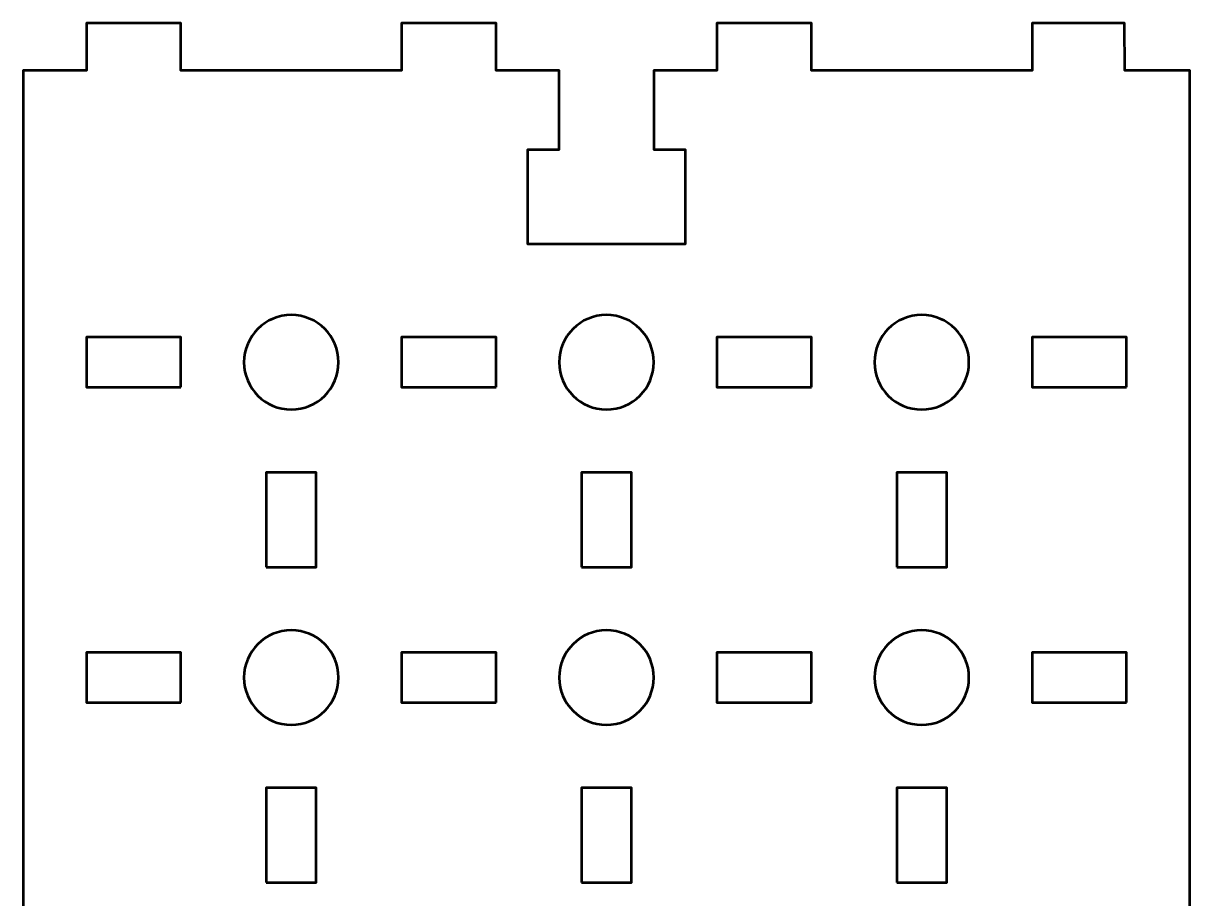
# Model space of a CAD drawing. Header units: centimetres. Extents: x -24.2 to 3.2, y -28.5 to 40.7.
# Drawn here: x -13.2 to -5.8, y 4.6 to 10.15 of the extents above; entities that cross this region are included whole.
import ezdxf

# ---------------------------------------------------------------- set-up
doc = ezdxf.new("R2010")
doc.units = ezdxf.units.CM
doc.header["$MEASUREMENT"] = 0
doc.layers.add('Layer 1', color=7, linetype='Continuous')

msp = doc.modelspace()

# ---------------------------------------------------------------- linework, layer by layer
at = {"layer": 'Layer 1', "color": 250, "lineweight": 53}
for points, knots in [([(-6.20006, 0.14999), (-6.20006, 0.14999), (-6.20006, 0.15), (-6.20006, 0.15), (-6.20006, 0.15), (-6.20006, 0.15), (-6.20006, -0.15), (-6.20006, -0.15), (-6.20006, -0.15), (-6.20006, -0.15), (-6.80006, -0.15), (-6.80006, -0.15), (-6.80006, -0.15), (-6.80006, -0.15), (-6.80006, 0.15), (-6.80006, 0.15), (-6.80006, 0.15), (-6.80006, 0.15), (-8.20006, 0.15), (-8.20006, 0.15), (-8.20006, 0.15), (-8.20006, 0.15), (-8.20006, -0.15), (-8.20006, -0.15), (-8.20006, -0.15), (-8.20006, -0.15), (-8.80006, -0.15), (-8.80006, -0.15), (-8.80006, -0.15), (-8.80006, -0.15), (-8.80006, 0.15), (-8.80006, 0.15), (-8.80006, 0.15), (-8.80006, 0.15), (-9.20006, 0.14999), (-9.20006, 0.14999), (-9.20006, 0.14999), (-9.20006, 0.14999), (-9.20006, 0.65), (-9.20006, 0.65), (-9.20006, 0.65), (-9.20006, 0.65), (-9.00006, 0.65001), (-9.00006, 0.65001), (-9.00006, 0.65001), (-9.00006, 0.65001), (-9.00006, 1.25), (-9.00006, 1.25), (-9.00006, 1.25), (-9.00006, 1.25), (-10.00005, 1.25), (-10.00005, 1.25), (-10.00005, 1.25), (-10.00005, 1.25), (-10.00005, 0.65001), (-10.00005, 0.65001), (-10.00005, 0.65001), (-10.00005, 0.65001), (-9.80005, 0.65), (-9.80005, 0.65), (-9.80005, 0.65), (-9.80005, 0.65), (-9.80005, 0.15), (-9.80005, 0.15), (-9.80005, 0.15), (-9.80005, 0.15), (-10.20005, 0.15), (-10.20005, 0.15), (-10.20005, 0.15), (-10.20005, 0.15), (-10.20005, -0.15), (-10.20005, -0.15), (-10.20005, -0.15), (-10.20005, -0.15), (-10.80005, -0.15), (-10.80005, -0.15), (-10.80005, -0.15), (-10.80005, -0.15), (-10.80005, 0.15), (-10.80005, 0.15), (-10.80005, 0.15), (-10.80005, 0.15), (-12.20005, 0.15), (-12.20005, 0.15), (-12.20005, 0.15), (-12.20005, 0.15), (-12.20005, -0.15), (-12.20005, -0.15), (-12.20005, -0.15), (-12.20005, -0.15), (-12.78755, -0.15), (-12.78755, -0.15), (-12.78755, -0.15), (-12.78755, -0.15), (-12.78792, 0.15), (-12.78792, 0.15), (-12.78792, 0.15), (-12.78792, 0.15), (-13.2, 0.15), (-13.2, 0.15), (-13.2, 0.15), (-13.2, 0.15), (-13.2, 9.85), (-13.2, 9.85), (-13.2, 9.85), (-13.2, 9.85), (-12.80005, 9.85001), (-12.80005, 9.85001), (-12.80005, 9.85001), (-12.80005, 9.85001), (-12.80005, 9.85), (-12.80005, 9.85), (-12.80005, 9.85), (-12.80005, 9.85), (-12.80005, 10.15), (-12.80005, 10.15), (-12.80005, 10.15), (-12.80005, 10.15), (-12.20005, 10.15), (-12.20005, 10.15), (-12.20005, 10.15), (-12.20005, 10.15), (-12.20005, 9.85), (-12.20005, 9.85), (-12.20005, 9.85), (-12.20005, 9.85), (-10.80005, 9.85), (-10.80005, 9.85), (-10.80005, 9.85), (-10.80005, 9.85), (-10.80005, 10.15), (-10.80005, 10.15), (-10.80005, 10.15), (-10.80005, 10.15), (-10.20005, 10.15), (-10.20005, 10.15), (-10.20005, 10.15), (-10.20005, 10.15), (-10.20005, 9.85), (-10.20005, 9.85), (-10.20005, 9.85), (-10.20005, 9.85), (-9.80005, 9.85001), (-9.80005, 9.85001), (-9.80005, 9.85001), (-9.80005, 9.85001), (-9.80005, 9.35), (-9.80005, 9.35), (-9.80005, 9.35), (-9.80005, 9.35), (-10.00005, 9.34999), (-10.00005, 9.34999), (-10.00005, 9.34999), (-10.00005, 9.34999), (-10.00005, 8.75), (-10.00005, 8.75), (-10.00005, 8.75), (-9.61672, 8.75), (-9.38339, 8.75), (-9.00006, 8.75), (-9.00006, 8.75), (-9.00006, 8.75), (-9.00006, 9.34999), (-9.00006, 9.34999), (-9.00006, 9.34999), (-9.00006, 9.34999), (-9.20006, 9.35), (-9.20006, 9.35), (-9.20006, 9.35), (-9.20006, 9.35), (-9.20006, 9.85), (-9.20006, 9.85), (-9.20006, 9.85), (-9.20006, 9.85), (-8.80006, 9.85), (-8.80006, 9.85), (-8.80006, 9.85), (-8.80006, 9.85), (-8.80006, 10.15), (-8.80006, 10.15), (-8.80006, 10.15), (-8.80006, 10.15), (-8.20006, 10.15), (-8.20006, 10.15), (-8.20006, 10.15), (-8.20006, 10.15), (-8.20006, 9.85), (-8.20006, 9.85), (-8.20006, 9.85), (-8.20006, 9.85), (-6.80006, 9.85), (-6.80006, 9.85), (-6.80006, 9.85), (-6.80006, 9.85), (-6.80006, 10.15), (-6.80006, 10.15), (-6.80006, 10.15), (-6.80006, 10.15), (-6.21256, 10.15), (-6.21256, 10.15), (-6.21256, 10.15), (-6.21256, 10.15), (-6.21218, 9.85), (-6.21218, 9.85), (-6.21218, 9.85), (-6.21218, 9.85), (-5.79992, 9.85), (-5.79992, 9.85), (-5.79992, 9.85), (-5.79992, 9.85), (-5.79992, 0.15), (-5.79992, 0.15), (-5.79992, 0.15), (-5.79992, 0.15), (-6.20006, 0.14999), (-6.20006, 0.14999)], [0, 0, 0, 0, 0.0185185, 0.0185185, 0.0185185, 0.0185185, 0.037037, 0.037037, 0.037037, 0.037037, 0.0555556, 0.0555556, 0.0555556, 0.0555556, 0.0740741, 0.0740741, 0.0740741, 0.0740741, 0.0925926, 0.0925926, 0.0925926, 0.0925926, 0.1111111, 0.1111111, 0.1111111, 0.1111111, 0.1296296, 0.1296296, 0.1296296, 0.1296296, 0.1481481, 0.1481481, 0.1481481, 0.1481481, 0.1666667, 0.1666667, 0.1666667, 0.1666667, 0.1851852, 0.1851852, 0.1851852, 0.1851852, 0.2037037, 0.2037037, 0.2037037, 0.2037037, 0.2222222, 0.2222222, 0.2222222, 0.2222222, 0.2407407, 0.2407407, 0.2407407, 0.2407407, 0.2592593, 0.2592593, 0.2592593, 0.2592593, 0.2777778, 0.2777778, 0.2777778, 0.2777778, 0.2962963, 0.2962963, 0.2962963, 0.2962963, 0.3148148, 0.3148148, 0.3148148, 0.3148148, 0.3333333, 0.3333333, 0.3333333, 0.3333333, 0.3518519, 0.3518519, 0.3518519, 0.3518519, 0.3703704, 0.3703704, 0.3703704, 0.3703704, 0.3888889, 0.3888889, 0.3888889, 0.3888889, 0.4074074, 0.4074074, 0.4074074, 0.4074074, 0.4259259, 0.4259259, 0.4259259, 0.4259259, 0.4444444, 0.4444444, 0.4444444, 0.4444444, 0.462963, 0.462963, 0.462963, 0.462963, 0.4814815, 0.4814815, 0.4814815, 0.4814815, 0.5, 0.5, 0.5, 0.5, 0.5185185, 0.5185185, 0.5185185, 0.5185185, 0.537037, 0.537037, 0.537037, 0.537037, 0.5555556, 0.5555556, 0.5555556, 0.5555556, 0.5740741, 0.5740741, 0.5740741, 0.5740741, 0.5925926, 0.5925926, 0.5925926, 0.5925926, 0.6111111, 0.6111111, 0.6111111, 0.6111111, 0.6296296, 0.6296296, 0.6296296, 0.6296296, 0.6481481, 0.6481481, 0.6481481, 0.6481481, 0.6666667, 0.6666667, 0.6666667, 0.6666667, 0.6851852, 0.6851852, 0.6851852, 0.6851852, 0.7037037, 0.7037037, 0.7037037, 0.7037037, 0.7222222, 0.7222222, 0.7222222, 0.7222222, 0.7407407, 0.7407407, 0.7407407, 0.7407407, 0.7592593, 0.7592593, 0.7592593, 0.7592593, 0.7777778, 0.7777778, 0.7777778, 0.7777778, 0.7962963, 0.7962963, 0.7962963, 0.7962963, 0.8148148, 0.8148148, 0.8148148, 0.8148148, 0.8333333, 0.8333333, 0.8333333, 0.8333333, 0.8518519, 0.8518519, 0.8518519, 0.8518519, 0.8703704, 0.8703704, 0.8703704, 0.8703704, 0.8888889, 0.8888889, 0.8888889, 0.8888889, 0.9074074, 0.9074074, 0.9074074, 0.9074074, 0.9259259, 0.9259259, 0.9259259, 0.9259259, 0.9444444, 0.9444444, 0.9444444, 0.9444444, 0.962963, 0.962963, 0.962963, 0.962963, 0.9814815, 0.9814815, 0.9814815, 0.9814815, 1, 1, 1, 1]), ([(-11.50005, 7.7), (-11.66571, 7.7), (-11.80005, 7.83434), (-11.80005, 8), (-11.80005, 8), (-11.80005, 8.16566), (-11.66571, 8.3), (-11.50005, 8.3), (-11.50005, 8.3), (-11.33439, 8.3), (-11.20005, 8.16566), (-11.20005, 8), (-11.20005, 8), (-11.20005, 7.83434), (-11.33439, 7.7), (-11.50005, 7.7)], [0, 0, 0, 0, 0.25, 0.25, 0.25, 0.25, 0.5, 0.5, 0.5, 0.5, 0.75, 0.75, 0.75, 0.75, 1, 1, 1, 1]), ([(-9.50006, 7.7), (-9.66571, 7.7), (-9.80005, 7.83434), (-9.80005, 8), (-9.80005, 8), (-9.80005, 8.16566), (-9.66571, 8.3), (-9.50006, 8.3), (-9.50006, 8.3), (-9.3344, 8.3), (-9.20006, 8.16566), (-9.20006, 8), (-9.20006, 8), (-9.20006, 7.83434), (-9.3344, 7.7), (-9.50006, 7.7)], [0, 0, 0, 0, 0.25, 0.25, 0.25, 0.25, 0.5, 0.5, 0.5, 0.5, 0.75, 0.75, 0.75, 0.75, 1, 1, 1, 1]), ([(-7.50006, 7.7), (-7.66572, 7.7), (-7.80006, 7.83434), (-7.80006, 8), (-7.80006, 8), (-7.80006, 8.16566), (-7.66572, 8.3), (-7.50006, 8.3), (-7.50006, 8.3), (-7.3344, 8.3), (-7.20006, 8.16566), (-7.20006, 8), (-7.20006, 8), (-7.20006, 7.83434), (-7.3344, 7.7), (-7.50006, 7.7)], [0, 0, 0, 0, 0.25, 0.25, 0.25, 0.25, 0.5, 0.5, 0.5, 0.5, 0.75, 0.75, 0.75, 0.75, 1, 1, 1, 1]), ([(-12.20005, 7.84125), (-12.20005, 7.84125), (-12.80005, 7.84125), (-12.80005, 7.84125), (-12.80005, 7.84125), (-12.80005, 7.84125), (-12.80005, 8.15875), (-12.80005, 8.15875), (-12.80005, 8.15875), (-12.80005, 8.15875), (-12.20005, 8.15875), (-12.20005, 8.15875), (-12.20005, 8.15875), (-12.20005, 8.15875), (-12.20005, 7.84125), (-12.20005, 7.84125)], [0, 0, 0, 0, 0.25, 0.25, 0.25, 0.25, 0.5, 0.5, 0.5, 0.5, 0.75, 0.75, 0.75, 0.75, 1, 1, 1, 1]), ([(-10.20005, 7.84125), (-10.20005, 7.84125), (-10.80005, 7.84125), (-10.80005, 7.84125), (-10.80005, 7.84125), (-10.80005, 7.84125), (-10.80005, 8.15875), (-10.80005, 8.15875), (-10.80005, 8.15875), (-10.80005, 8.15875), (-10.20005, 8.15875), (-10.20005, 8.15875), (-10.20005, 8.15875), (-10.20005, 8.15875), (-10.20005, 7.84125), (-10.20005, 7.84125)], [0, 0, 0, 0, 0.25, 0.25, 0.25, 0.25, 0.5, 0.5, 0.5, 0.5, 0.75, 0.75, 0.75, 0.75, 1, 1, 1, 1]), ([(-8.20006, 7.84125), (-8.20006, 7.84125), (-8.80006, 7.84125), (-8.80006, 7.84125), (-8.80006, 7.84125), (-8.80006, 7.84125), (-8.80006, 8.15875), (-8.80006, 8.15875), (-8.80006, 8.15875), (-8.80006, 8.15875), (-8.20006, 8.15875), (-8.20006, 8.15875), (-8.20006, 8.15875), (-8.20006, 8.15875), (-8.20006, 7.84125), (-8.20006, 7.84125)], [0, 0, 0, 0, 0.25, 0.25, 0.25, 0.25, 0.5, 0.5, 0.5, 0.5, 0.75, 0.75, 0.75, 0.75, 1, 1, 1, 1]), ([(-6.20006, 7.84125), (-6.20006, 7.84125), (-6.80006, 7.84125), (-6.80006, 7.84125), (-6.80006, 7.84125), (-6.80006, 7.84125), (-6.80006, 8.15875), (-6.80006, 8.15875), (-6.80006, 8.15875), (-6.80006, 8.15875), (-6.20006, 8.15875), (-6.20006, 8.15875), (-6.20006, 8.15875), (-6.20006, 8.15875), (-6.20006, 7.84125), (-6.20006, 7.84125)], [0, 0, 0, 0, 0.25, 0.25, 0.25, 0.25, 0.5, 0.5, 0.5, 0.5, 0.75, 0.75, 0.75, 0.75, 1, 1, 1, 1]), ([(-11.6588, 6.7), (-11.6588, 6.7), (-11.6588, 7.3), (-11.6588, 7.3), (-11.6588, 7.3), (-11.6588, 7.3), (-11.3413, 7.3), (-11.3413, 7.3), (-11.3413, 7.3), (-11.3413, 7.3), (-11.3413, 6.7), (-11.3413, 6.7), (-11.3413, 6.7), (-11.3413, 6.7), (-11.6588, 6.7), (-11.6588, 6.7)], [0, 0, 0, 0, 0.25, 0.25, 0.25, 0.25, 0.5, 0.5, 0.5, 0.5, 0.75, 0.75, 0.75, 0.75, 1, 1, 1, 1]), ([(-9.6588, 6.7), (-9.6588, 6.7), (-9.6588, 7.3), (-9.6588, 7.3), (-9.6588, 7.3), (-9.6588, 7.3), (-9.3413, 7.3), (-9.3413, 7.3), (-9.3413, 7.3), (-9.3413, 7.3), (-9.3413, 6.7), (-9.3413, 6.7), (-9.3413, 6.7), (-9.3413, 6.7), (-9.6588, 6.7), (-9.6588, 6.7)], [0, 0, 0, 0, 0.25, 0.25, 0.25, 0.25, 0.5, 0.5, 0.5, 0.5, 0.75, 0.75, 0.75, 0.75, 1, 1, 1, 1]), ([(-7.6588, 6.7), (-7.6588, 6.7), (-7.6588, 7.3), (-7.6588, 7.3), (-7.6588, 7.3), (-7.6588, 7.3), (-7.3413, 7.3), (-7.3413, 7.3), (-7.3413, 7.3), (-7.3413, 7.3), (-7.3413, 6.7), (-7.3413, 6.7), (-7.3413, 6.7), (-7.3413, 6.7), (-7.6588, 6.7), (-7.6588, 6.7)], [0, 0, 0, 0, 0.25, 0.25, 0.25, 0.25, 0.5, 0.5, 0.5, 0.5, 0.75, 0.75, 0.75, 0.75, 1, 1, 1, 1]), ([(-11.50005, 5.7), (-11.66571, 5.7), (-11.80005, 5.83434), (-11.80005, 6), (-11.80005, 6), (-11.80005, 6.16566), (-11.66571, 6.3), (-11.50005, 6.3), (-11.50005, 6.3), (-11.33439, 6.3), (-11.20005, 6.16566), (-11.20005, 6), (-11.20005, 6), (-11.20005, 5.83434), (-11.33439, 5.7), (-11.50005, 5.7)], [0, 0, 0, 0, 0.25, 0.25, 0.25, 0.25, 0.5, 0.5, 0.5, 0.5, 0.75, 0.75, 0.75, 0.75, 1, 1, 1, 1]), ([(-9.50006, 5.7), (-9.66571, 5.7), (-9.80005, 5.83434), (-9.80005, 6), (-9.80005, 6), (-9.80005, 6.16566), (-9.66571, 6.3), (-9.50006, 6.3), (-9.50006, 6.3), (-9.3344, 6.3), (-9.20006, 6.16566), (-9.20006, 6), (-9.20006, 6), (-9.20006, 5.83434), (-9.3344, 5.7), (-9.50006, 5.7)], [0, 0, 0, 0, 0.25, 0.25, 0.25, 0.25, 0.5, 0.5, 0.5, 0.5, 0.75, 0.75, 0.75, 0.75, 1, 1, 1, 1]), ([(-7.50006, 5.7), (-7.66572, 5.7), (-7.80006, 5.83434), (-7.80006, 6), (-7.80006, 6), (-7.80006, 6.16566), (-7.66572, 6.3), (-7.50006, 6.3), (-7.50006, 6.3), (-7.3344, 6.3), (-7.20006, 6.16566), (-7.20006, 6), (-7.20006, 6), (-7.20006, 5.83434), (-7.3344, 5.7), (-7.50006, 5.7)], [0, 0, 0, 0, 0.25, 0.25, 0.25, 0.25, 0.5, 0.5, 0.5, 0.5, 0.75, 0.75, 0.75, 0.75, 1, 1, 1, 1]), ([(-12.20005, 5.84125), (-12.20005, 5.84125), (-12.80005, 5.84125), (-12.80005, 5.84125), (-12.80005, 5.84125), (-12.80005, 5.84125), (-12.80005, 6.15875), (-12.80005, 6.15875), (-12.80005, 6.15875), (-12.80005, 6.15875), (-12.20005, 6.15875), (-12.20005, 6.15875), (-12.20005, 6.15875), (-12.20005, 6.15875), (-12.20005, 5.84125), (-12.20005, 5.84125)], [0, 0, 0, 0, 0.25, 0.25, 0.25, 0.25, 0.5, 0.5, 0.5, 0.5, 0.75, 0.75, 0.75, 0.75, 1, 1, 1, 1]), ([(-10.20005, 5.84125), (-10.20005, 5.84125), (-10.80005, 5.84125), (-10.80005, 5.84125), (-10.80005, 5.84125), (-10.80005, 5.84125), (-10.80005, 6.15875), (-10.80005, 6.15875), (-10.80005, 6.15875), (-10.80005, 6.15875), (-10.20005, 6.15875), (-10.20005, 6.15875), (-10.20005, 6.15875), (-10.20005, 6.15875), (-10.20005, 5.84125), (-10.20005, 5.84125)], [0, 0, 0, 0, 0.25, 0.25, 0.25, 0.25, 0.5, 0.5, 0.5, 0.5, 0.75, 0.75, 0.75, 0.75, 1, 1, 1, 1]), ([(-8.20006, 5.84125), (-8.20006, 5.84125), (-8.80006, 5.84125), (-8.80006, 5.84125), (-8.80006, 5.84125), (-8.80006, 5.84125), (-8.80006, 6.15875), (-8.80006, 6.15875), (-8.80006, 6.15875), (-8.80006, 6.15875), (-8.20006, 6.15875), (-8.20006, 6.15875), (-8.20006, 6.15875), (-8.20006, 6.15875), (-8.20006, 5.84125), (-8.20006, 5.84125)], [0, 0, 0, 0, 0.25, 0.25, 0.25, 0.25, 0.5, 0.5, 0.5, 0.5, 0.75, 0.75, 0.75, 0.75, 1, 1, 1, 1]), ([(-6.20006, 5.84125), (-6.20006, 5.84125), (-6.80006, 5.84125), (-6.80006, 5.84125), (-6.80006, 5.84125), (-6.80006, 5.84125), (-6.80006, 6.15875), (-6.80006, 6.15875), (-6.80006, 6.15875), (-6.80006, 6.15875), (-6.20006, 6.15875), (-6.20006, 6.15875), (-6.20006, 6.15875), (-6.20006, 6.15875), (-6.20006, 5.84125), (-6.20006, 5.84125)], [0, 0, 0, 0, 0.25, 0.25, 0.25, 0.25, 0.5, 0.5, 0.5, 0.5, 0.75, 0.75, 0.75, 0.75, 1, 1, 1, 1]), ([(-11.6588, 4.7), (-11.6588, 4.7), (-11.6588, 5.3), (-11.6588, 5.3), (-11.6588, 5.3), (-11.6588, 5.3), (-11.3413, 5.3), (-11.3413, 5.3), (-11.3413, 5.3), (-11.3413, 5.3), (-11.3413, 4.7), (-11.3413, 4.7), (-11.3413, 4.7), (-11.3413, 4.7), (-11.6588, 4.7), (-11.6588, 4.7)], [0, 0, 0, 0, 0.25, 0.25, 0.25, 0.25, 0.5, 0.5, 0.5, 0.5, 0.75, 0.75, 0.75, 0.75, 1, 1, 1, 1]), ([(-9.6588, 4.7), (-9.6588, 4.7), (-9.6588, 5.3), (-9.6588, 5.3), (-9.6588, 5.3), (-9.6588, 5.3), (-9.3413, 5.3), (-9.3413, 5.3), (-9.3413, 5.3), (-9.3413, 5.3), (-9.3413, 4.7), (-9.3413, 4.7), (-9.3413, 4.7), (-9.3413, 4.7), (-9.6588, 4.7), (-9.6588, 4.7)], [0, 0, 0, 0, 0.25, 0.25, 0.25, 0.25, 0.5, 0.5, 0.5, 0.5, 0.75, 0.75, 0.75, 0.75, 1, 1, 1, 1]), ([(-7.6588, 4.7), (-7.6588, 4.7), (-7.6588, 5.3), (-7.6588, 5.3), (-7.6588, 5.3), (-7.6588, 5.3), (-7.3413, 5.3), (-7.3413, 5.3), (-7.3413, 5.3), (-7.3413, 5.3), (-7.3413, 4.7), (-7.3413, 4.7), (-7.3413, 4.7), (-7.3413, 4.7), (-7.6588, 4.7), (-7.6588, 4.7)], [0, 0, 0, 0, 0.25, 0.25, 0.25, 0.25, 0.5, 0.5, 0.5, 0.5, 0.75, 0.75, 0.75, 0.75, 1, 1, 1, 1])]:
    msp.add_open_spline(points, degree=3, knots=knots, dxfattribs=at)

doc.saveas('drawing.dxf')
